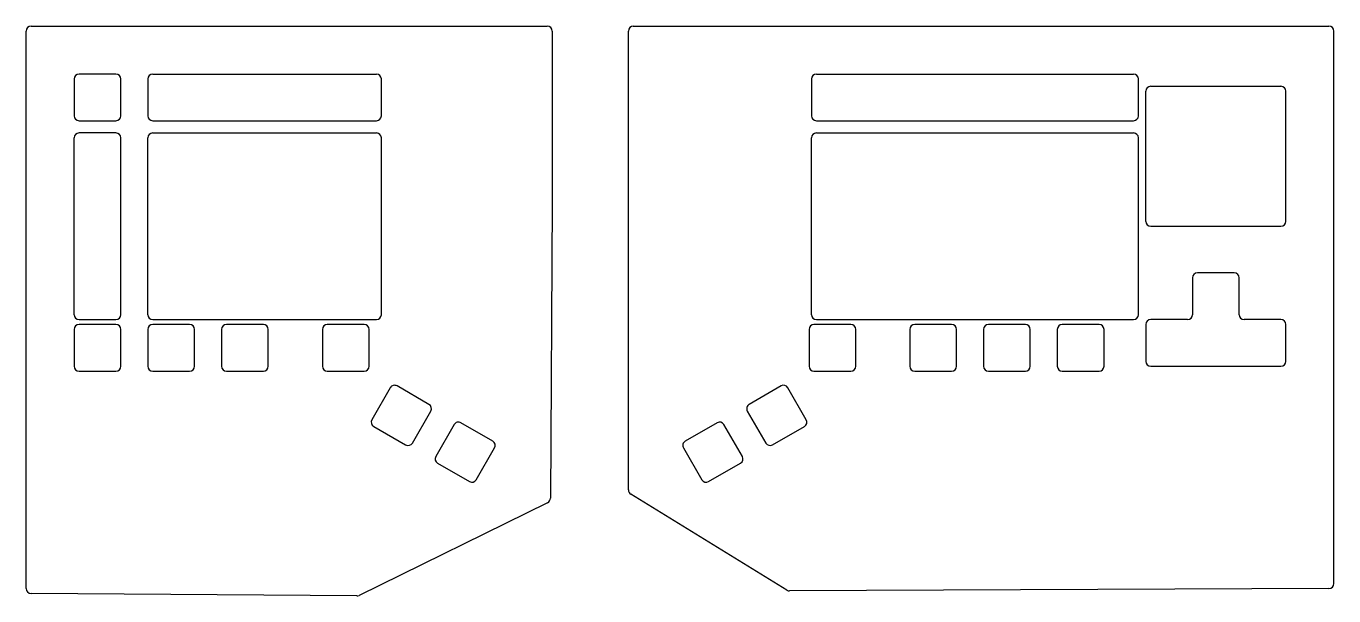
# Model space of a CAD drawing. Header units: millimetres. Extents: x -59 to 473, y -122 to 110.
import ezdxf

# ---------------------------------------------------------------- set-up
doc = ezdxf.new("R2010")
doc.units = ezdxf.units.MM

msp = doc.modelspace()

# ---------------------------------------------------------------- linework, layer by layer
for p, q in [((-59, -119.01), (-59, 108)), ((-57, 110), (153, 110)), ((155, 108), (155, 38.01)), ((186, -78.88), (186, 108)), ((188, 110), (471, 110)), ((473, -117.01), (473, 108)), ((-22.5, 90.5), (-37.5, 90.5)), ((-7.5, 90.5), (83.5, 90.5)), ((262.5, 90.5), (391.5, 90.5)), ((-39.5, 88.5), (-39.5, 73.5)), ((-20.5, 73.5), (-20.5, 88.5)), ((-9.5, 88.5), (-9.5, 73.5)), ((85.5, 73.5), (85.5, 88.5)), ((260.5, 88.5), (260.5, 73.5)), ((393.5, 73.5), (393.5, 88.5)), ((398.5, 85.5), (451.5, 85.5)), ((396.5, 30.5), (396.5, 83.5)), ((453.5, 30.5), (453.5, 83.5)), ((-37.5, 71.5), (-22.5, 71.5)), ((-7.5, 71.5), (83.5, 71.5)), ((262.5, 71.5), (391.5, 71.5)), ((-39.5, -7.5), (-39.5, 64.5)), ((-22.5, 66.5), (-37.5, 66.5)), ((-20.5, -7.5), (-20.5, 64.5)), ((-9.5, -7.5), (-9.5, 64.5)), ((-7.5, 66.5), (83.5, 66.5)), ((85.5, -7.5), (85.5, 64.5)), ((260.5, -7.5), (260.5, 64.5)), ((262.5, 66.5), (391.5, 66.5)), ((393.5, -7.5), (393.5, 64.5)), ((155, 37.99), (154.26, -82.26)), ((398.5, 28.5), (451.5, 28.5)), ((415.5, 7.5), (415.5, -7.5)), ((432.5, 9.5), (417.5, 9.5)), ((434.5, -7.5), (434.5, 7.5)), ((-37.5, -9.5), (-22.5, -9.5)), ((-7.5, -9.5), (83.5, -9.5)), ((262.5, -9.5), (391.5, -9.5)), ((413.5, -9.5), (398.5, -9.5)), ((451.5, -9.5), (436.5, -9.5)), ((-39.5, -13.5), (-39.5, -28.5)), ((-22.5, -11.5), (-37.5, -11.5)), ((-20.5, -28.5), (-20.5, -13.5)), ((-9.5, -13.5), (-9.5, -28.5)), ((7.5, -11.5), (-7.5, -11.5)), ((9.5, -28.5), (9.5, -13.5)), ((20.5, -13.5), (20.5, -28.5)), ((37.5, -11.5), (22.5, -11.5)), ((39.5, -28.5), (39.5, -13.5)), ((61.5, -13.5), (61.5, -28.5)), ((78.5, -11.5), (63.5, -11.5)), ((80.5, -28.5), (80.5, -13.5)), ((259.5, -13.5), (259.5, -28.5)), ((276.5, -11.5), (261.5, -11.5)), ((278.5, -28.5), (278.5, -13.5)), ((300.5, -13.5), (300.5, -28.5)), ((317.5, -11.5), (302.5, -11.5)), ((319.5, -28.5), (319.5, -13.5)), ((330.5, -13.5), (330.5, -28.5)), ((347.5, -11.5), (332.5, -11.5)), ((349.5, -28.5), (349.5, -13.5)), ((360.5, -13.5), (360.5, -28.5)), ((377.5, -11.5), (362.5, -11.5)), ((379.5, -28.5), (379.5, -13.5)), ((396.5, -11.5), (396.5, -26.5)), ((453.5, -26.5), (453.5, -11.5)), ((-37.5, -30.5), (-22.5, -30.5)), ((-7.5, -30.5), (7.5, -30.5)), ((22.5, -30.5), (37.5, -30.5)), ((63.5, -30.5), (78.5, -30.5)), ((261.5, -30.5), (276.5, -30.5)), ((302.5, -30.5), (317.5, -30.5)), ((332.5, -30.5), (347.5, -30.5)), ((362.5, -30.5), (377.5, -30.5)), ((398.5, -28.5), (451.5, -28.5)), ((104.88, -44.02), (91.89, -36.52)), ((248.11, -36.52), (235.12, -44.02)), ((89.15, -37.25), (81.65, -50.25)), ((258.35, -50.25), (250.85, -37.25)), ((98.11, -59.75), (105.61, -46.75)), ((234.39, -46.75), (241.89, -59.75)), ((82.39, -52.98), (95.38, -60.48)), ((115.13, -52.25), (107.63, -65.25)), ((130.86, -59.02), (117.87, -51.52)), ((222.13, -51.52), (209.14, -59.02)), ((232.37, -65.25), (224.87, -52.25)), ((244.62, -60.48), (257.61, -52.98)), ((124.09, -74.75), (131.59, -61.75)), ((208.41, -61.75), (215.91, -74.75)), ((108.37, -67.98), (121.36, -75.48)), ((218.64, -75.48), (231.63, -67.98)), ((153.14, -84.05), (76.42, -121.79)), ((250.51, -119.7), (186.95, -80.59)), ((75.53, -122), (-57.01, -121.01)), ((471.01, -119.01), (251.57, -120))]:
    msp.add_line(p, q)
for centre, start, end in [((-57, 108), 90, 180), ((153, 108), 0, 90), ((188, 108), 90, 180), ((471, 108), 0, 90), ((-37.5, 88.5), 90, 180), ((-22.5, 88.5), 0, 90), ((-7.5, 88.5), 90, 180), ((83.5, 88.5), 0, 90), ((262.5, 88.5), 90, 180), ((391.5, 88.5), 0, 90), ((398.5, 83.5), 90, 180), ((451.5, 83.5), 0, 90), ((-37.5, 73.5), 180, 270), ((-22.5, 73.5), 270, 0), ((-7.5, 73.5), 180, 270), ((83.5, 73.5), 270, 0), ((262.5, 73.5), 180, 270), ((391.5, 73.5), 270, 0), ((-37.5, 64.5), 90, 180), ((-22.5, 64.5), 0, 90), ((-7.5, 64.5), 90, 180), ((83.5, 64.5), 0, 90), ((262.5, 64.5), 90, 180), ((391.5, 64.5), 0, 90), ((153, 38.01), 359.6478, 0), ((398.5, 30.5), 180, 270), ((451.5, 30.5), 270, 0), ((417.5, 7.5), 90, 180), ((432.5, 7.5), 0, 90), ((-37.5, -7.5), 180, 270), ((-22.5, -7.5), 270, 0), ((-7.5, -7.5), 180, 270), ((83.5, -7.5), 270, 0), ((262.5, -7.5), 180, 270), ((391.5, -7.5), 270, 0), ((398.5, -11.5), 90, 180), ((413.5, -7.5), 270, 0), ((436.5, -7.5), 180, 270), ((451.5, -11.5), 0, 90), ((-37.5, -13.5), 90, 180), ((-22.5, -13.5), 0, 90), ((-7.5, -13.5), 90, 180), ((7.5, -13.5), 0, 90), ((22.5, -13.5), 90, 180), ((37.5, -13.5), 0, 90), ((63.5, -13.5), 90, 180), ((78.5, -13.5), 0, 90), ((261.5, -13.5), 90, 180), ((276.5, -13.5), 0, 90), ((302.5, -13.5), 90, 180), ((317.5, -13.5), 0, 90), ((332.5, -13.5), 90, 180), ((347.5, -13.5), 0, 90), ((362.5, -13.5), 90, 180), ((377.5, -13.5), 0, 90), ((398.5, -26.5), 180, 270), ((451.5, -26.5), 270, 0), ((-37.5, -28.5), 180, 270), ((-22.5, -28.5), 270, 0), ((-7.5, -28.5), 180, 270), ((7.5, -28.5), 270, 0), ((22.5, -28.5), 180, 270), ((37.5, -28.5), 270, 0), ((63.5, -28.5), 180, 270), ((78.5, -28.5), 270, 0), ((261.5, -28.5), 180, 270), ((276.5, -28.5), 270, 0), ((302.5, -28.5), 180, 270), ((317.5, -28.5), 270, 0), ((332.5, -28.5), 180, 270), ((347.5, -28.5), 270, 0), ((362.5, -28.5), 180, 270), ((377.5, -28.5), 270, 0), ((90.89, -38.25), 60, 150), ((249.11, -38.25), 30, 120), ((103.88, -45.75), 330, 60), ((236.12, -45.75), 120, 210), ((83.39, -51.25), 150, 240), ((116.87, -53.25), 60, 150), ((223.13, -53.25), 30, 120), ((256.61, -51.25), 300, 30), ((96.38, -58.75), 240, 330), ((129.86, -60.75), 330, 60), ((210.14, -60.75), 120, 210), ((243.62, -58.75), 210, 300), ((109.37, -66.25), 150, 240), ((230.63, -66.25), 300, 30), ((122.36, -73.75), 240, 330), ((188, -78.88), 180, 238.3925), ((217.64, -73.75), 210, 300), ((152.26, -82.25), 296.1969, 359.6478), ((471, -117.01), 270.2581, 0), ((-57, -119.01), 180, 269.5756), ((75.54, -120), 269.5756, 296.1969), ((251.56, -118), 238.3925, 270.2581)]:
    msp.add_arc(centre, 2, start, end)

doc.saveas('drawing.dxf')
